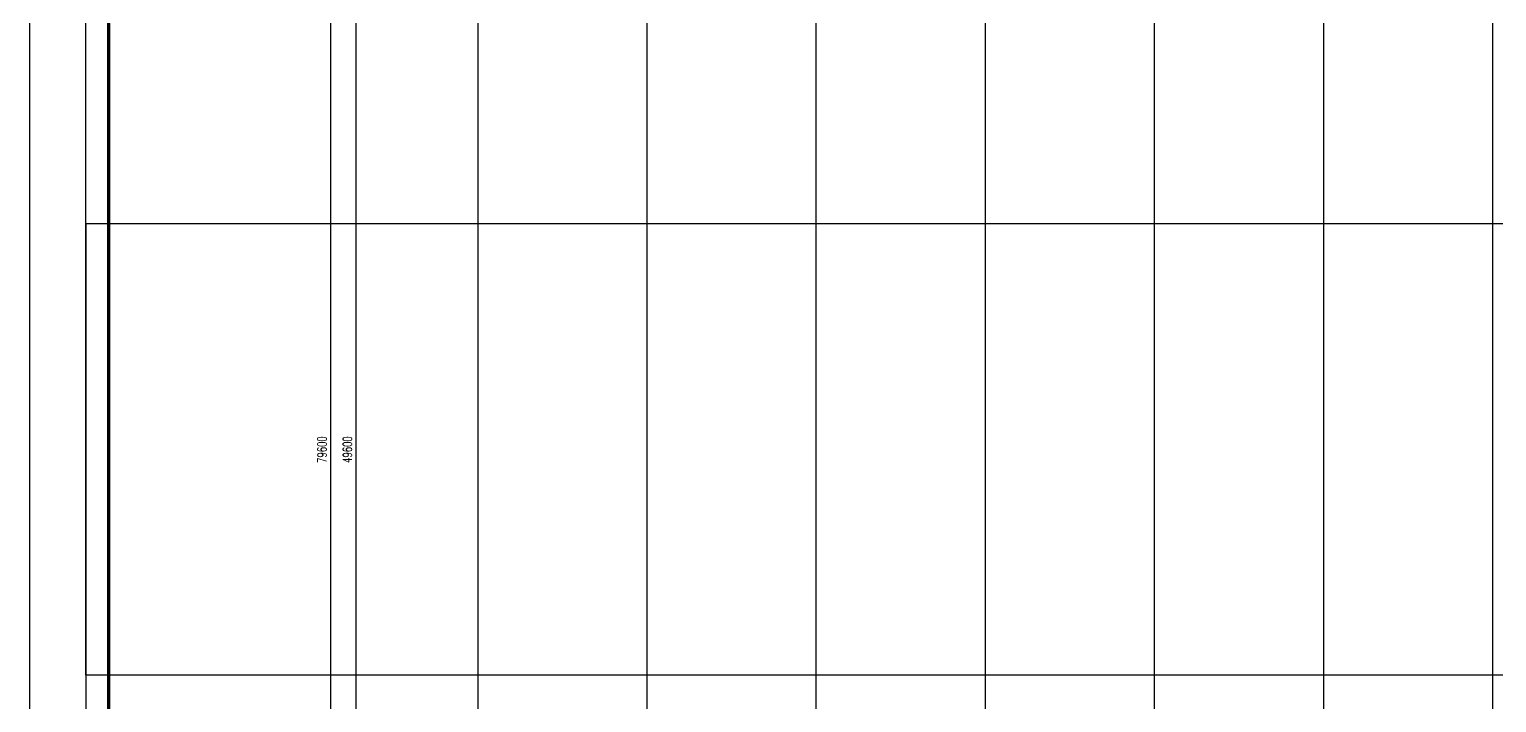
# Model space of a CAD drawing. Extents: x 0 to 2838408, y -923048 to 203859.
# Drawn here: x 2324012 to 2393411, y -241460 to -209617 of the extents above; entities that cross this region are included whole.
import ezdxf
from ezdxf.enums import TextEntityAlignment as Align

# ---------------------------------------------------------------- set-up
doc = ezdxf.new("R2010")
doc.units = 0
doc.header["$LTSCALE"] = 1000
for name, color, linetype in [('AXIS', 3, 'Continuous'), ('BTTK', 7, 'Continuous'), ('DOTE', 8, 'Continuous'), ('PUB_TITLE', 4, 'Continuous'), ('XREF', 8, 'Continuous')]:
    doc.layers.add(name, color=color, linetype=linetype)
doc.styles.add('A_DIM_T3', font='SIMPLEX', dxfattribs={"width": 0.7, "bigfont": 'HZ'})
doc.styles.add('HZ(TK)', font='geniso.shx', dxfattribs={"width": 0.9, "bigfont": 'hztxt.shx'})
doc.dimstyles.new('_TCH_ARCH&&150', dxfattribs={"dimtxt": 420, "dimasz": 150, "dimexe": 375, "dimexo": 450, "dimgap": 202.5, "dimtad": 1, "dimdec": 0, "dimzin": 0, "dimdsep": 46, "dimtxsty": 'A_DIM_T3', "dimblk": 'ARCHTICK', "dimcen": 0.09, "dimclrt": 7, "dimazin": 2, "dimtfac": 1, "dimtdec": 0, "dimtix": 1, "dimtmove": 2, "dimatfit": 3, "dimfxl": 150, "dimtolj": 1, "dimtzin": 0, "dimarcsym": 0})

# ---------------------------------------------------------------- blocks, each defined once
blk = doc.blocks.new('vhtemplate_2020年新竖式图框_A0')
at = {"layer": 'PUB_TITLE', "color": 7}
blk.add_lwpolyline([(0, 0), (1189, 0), (1189, 841), (0, 841)], close=True, dxfattribs=at)
at = {"layer": 'PUB_TITLE', "const_width": 1}
blk.add_lwpolyline([(25, 10), (1179, 10), (1179, 831), (25, 831)], close=True, dxfattribs=at)
at = {"layer": 'BTTK', "color": 4, "style": 'HZ(TK)', "width": 0.9}
for tag, p in [('合作单位_001', (1143.83, 741.44)), ('建设单位_001', (1143.85, 207.44)), ('工程名称_001', (1143.62, 174.44)), ('子项名称_001', (1153.71, 157.94)), ('图纸名称_001', (1143.45, 138.94))]:
    blk.add_attdef(tag, p, '', height=3.5, dxfattribs=at)
for tag, p in [('注册证书号', (1156.5, 309.01)), ('注册印章号', (1156.5, 301.01)), ('设计号', (1154, 193)), ('图别', (1137.75, 34)), ('图号', (1170.25, 34)), ('版本号', (1137.75, 26)), ('日期', (1170.25, 26))]:
    blk.add_attdef(tag, text='', height=3.5, dxfattribs=at).set_placement(p, align=Align.MIDDLE)
blk = doc.blocks.new('_ArchTick')
at = {"color": 0, "linetype": 'ByBlock', "const_width": 0.4}
blk.add_lwpolyline([(-0.5, -0.5), (0.5, 0.5)], dxfattribs=at)
blk = doc.blocks.new('*D893')
at = {"layer": 'AXIS', "color": 0, "lineweight": -2, "transparency": 16777216}
for p, q in [((2342767, -204692), (2339092, -204692)), ((2339467, -254292), (2339467, -204692)), ((2342767, -254292), (2339092, -254292))]:
    blk.add_line(p, q, dxfattribs=at)
at = {"layer": 'Defpoints', "color": 0, "transparency": 16777216}
for p in [(2339467, -204692), (2343217, -204692), (2343217, -254292)]:
    blk.add_point(p, dxfattribs=at)
at = {"layer": 'AXIS', "color": 0, "lineweight": -2, "transparency": 16777216, "xscale": 150, "yscale": 150, "zscale": 150}
for p, rotation in [((2339467, -204692), 90), ((2339467, -254292), 270)]:
    blk.add_blockref('_ArchTick', p, dxfattribs=dict(at, rotation=rotation))
at = {"layer": 'AXIS', "color": 7, "transparency": 16777216, "insert": (2339054, -229492), "char_height": 420, "attachment_point": 5, "rotation": 90, "style": 'A_DIM_T3'}
blk.add_mtext('\\A1;49600', dxfattribs=at)
blk = doc.blocks.new('*D898')
at = {"layer": 'AXIS', "color": 0, "lineweight": -2, "transparency": 16777216}
for p, q in [((2342767, -189692), (2337892, -189692)), ((2338267, -269292), (2338267, -189692)), ((2342767, -269292), (2337892, -269292))]:
    blk.add_line(p, q, dxfattribs=at)
at = {"layer": 'Defpoints', "color": 0, "transparency": 16777216}
for p in [(2338267, -189692), (2343217, -189692), (2343217, -269292)]:
    blk.add_point(p, dxfattribs=at)
at = {"layer": 'AXIS', "color": 0, "lineweight": -2, "transparency": 16777216, "xscale": 150, "yscale": 150, "zscale": 150}
for p, rotation in [((2338267, -189692), 90), ((2338267, -269292), 270)]:
    blk.add_blockref('_ArchTick', p, dxfattribs=dict(at, rotation=rotation))
at = {"layer": 'AXIS', "color": 7, "transparency": 16777216, "insert": (2337854, -229492), "char_height": 420, "attachment_point": 5, "rotation": 90, "style": 'A_DIM_T3'}
blk.add_mtext('\\A1;79600', dxfattribs=at)
blk = doc.blocks.new('1F1')
at = {"layer": 'Defpoints', "color": 250}
for points in [[(2326685.8, -167047), (2468623.3, -167047), (2468623.3, -240163.8), (2326685.8, -240163.8)], [(2326685.8, -291937.3), (2468623.3, -291937.3), (2468623.3, -218820.5), (2326685.8, -218820.5)]]:
    blk.add_lwpolyline(points, close=True, dxfattribs=at)
at = {"layer": 'DOTE'}
for p, q in [((2345216.7, -187892.2), (2345216.7, -271092.2)), ((2353216.7, -187892.2), (2353216.7, -271092.2)), ((2361216.7, -187892.2), (2361216.7, -271092.2)), ((2369216.7, -187892.2), (2369216.7, -271092.2)), ((2377216.7, -187892.2), (2377216.7, -271092.2)), ((2385216.7, -187892.2), (2385216.7, -271092.2)), ((2393216.7, -187892.2), (2393216.7, -271092.2))]:
    blk.add_line(p, q, dxfattribs=at)
at = {"layer": 'AXIS'}
for p1, p2, distance, picture, middle in [((2343216.7, -269292.2), (2343216.7, -189692.2), 4950, '*D898', (2337854.2, -229492.2)), ((2343216.7, -254292.2), (2343216.7, -204692.2), 3750, '*D893', (2339054.2, -229492.2))]:
    dim = blk.add_aligned_dim(p1=p1, p2=p2, distance=distance, dimstyle='_TCH_ARCH&&150', dxfattribs=at)
    dim.commit()
    dim.dimension.update_dxf_attribs({"geometry": picture, "text_midpoint": middle})

msp = doc.modelspace()

# ---------------------------------------------------------------- block references
at = {"xscale": 150, "yscale": 150, "zscale": 150}
msp.add_blockref('vhtemplate_2020年新竖式图框_A0', (2324012.2, -296707.3), dxfattribs=at)
at = {"layer": 'XREF'}
msp.add_blockref('1F1', (0, 0), dxfattribs=at)

doc.saveas('drawing.dxf')
